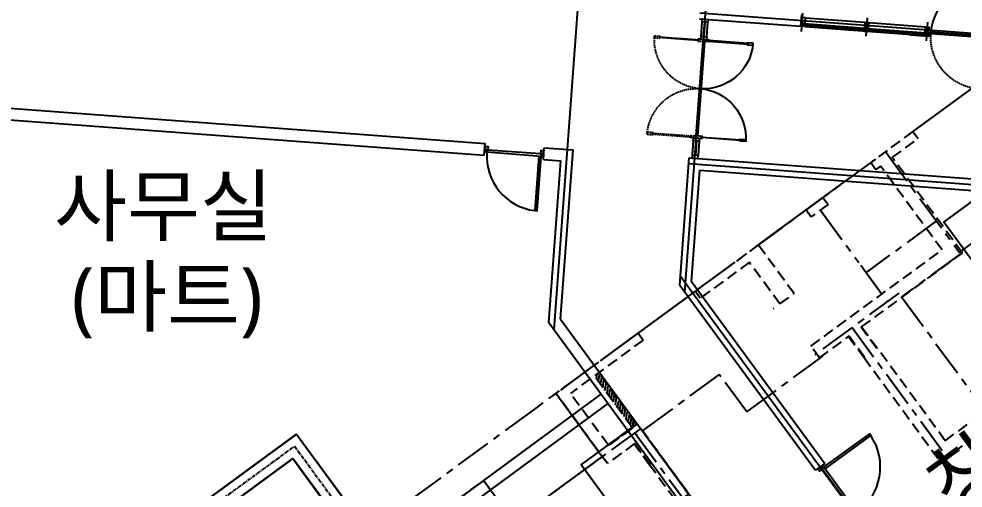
# Model space of a CAD drawing. Header units: millimetres. Extents: x 75184266 to 76346726, y -35077925 to -33679385.
# Drawn here: x 75442003 to 75458254, y -34875427 to -34867348 of the extents above; entities that cross this region are included whole.
import ezdxf
from ezdxf.enums import TextEntityAlignment as Align

# ---------------------------------------------------------------- set-up
doc = ezdxf.new("R2010")
doc.units = ezdxf.units.MM
doc.header["$LTSCALE"] = 50
doc.header["$MEASUREMENT"] = 0
for name, pattern in [('CENTER', [2, 1.25, -0.25, 0.25, -0.25]), ('HIDDEN2', [0.1875, 0.125, -0.0625]), ('XR-1F-PLAN$0$CEN', [62, 60, -1, 0, -1]), ('XR-1F-PLAN$0$HIDDEN', [0.375, 0.25, -0.125]), ('XR-지하3층$0$H', [1.3, 0.8, -0.5])]:
    doc.linetypes.add(name, pattern=pattern)
doc.layers.get('Defpoints').update_dxf_attribs({"color": 51, "linetype": 'CONTINUOUS'})
for name, color, linetype in [('AA-DWXM-DOOR', 4, 'CONTINUOUS'), ('AA-MKXS', 3, 'CONTINUOUS'), ('CEN', 1, 'CENTER'), ('XR-1F-PLAN$0$A-CEN02', 27, 'XR-1F-PLAN$0$CEN'), ('XR-1F-PLAN$0$A-DOR-FRAME', 7, 'CONTINUOUS'), ('XR-1F-PLAN$0$A-DOR-GL', 142, 'CONTINUOUS'), ('XR-1F-PLAN$0$A-DOR-HID', 9, 'XR-1F-PLAN$0$HIDDEN'), ('XR-1F-PLAN$0$A-DOR-TRACE', 8, 'CONTINUOUS'), ('XR-1F-PLAN$0$A-FRAME', 1, 'CONTINUOUS'), ('XR-1F-PLAN$0$A-HDCP7', 7, 'CONTINUOUS'), ('XR-1F-PLAN$0$A-WIN-ELE8', 8, 'CONTINUOUS'), ('XR-지하3층$0$CON', 2, 'CONTINUOUS')]:
    doc.layers.add(name, color=color, linetype=linetype)
doc.layers.add('건축', color=8, linetype='CONTINUOUS', plot=False)
doc.styles.add('XR-지하3층$0$맑은고딕', font='')
doc.styles.get('XR-지하3층$0$맑은고딕').set_extended_font_data('Malgun Gothic')

# ---------------------------------------------------------------- blocks, each defined once
blk = doc.blocks.new('XR-1F-PLAN$0$양개문')
at = {"layer": 'XR-1F-PLAN$0$A-DOR-FRAME', "ltscale": 0.5}
for points in [[(50, 800), (60, 800), (60, 815), (75, 815), (75, 800), (85, 800), (85, 900), (50, 900)], [(1750, 800), (1740, 800), (1740, 815), (1725, 815), (1725, 800), (1715, 800), (1715, 900), (1750, 900)], [(50, 100), (0, 100), (0, 0), (50, 0)], [(50, 150), (60, 150), (60, 135), (75, 135), (75, 150), (85, 150), (85, 50), (50, 50)], [(1750, 150), (1740, 150), (1740, 135), (1725, 135), (1725, 150), (1715, 150), (1715, 50), (1750, 50)], [(1800, 100), (1750, 100), (1750, 0), (1800, 0)]]:
    blk.add_lwpolyline(points, close=True, dxfattribs=at)
at = {"layer": 'XR-1F-PLAN$0$A-DOR-GL'}
for points in [[(62, 137), (72, 137), (72, 812), (62, 812)], [(1737, 137), (1727, 137), (1727, 812), (1737, 812)]]:
    blk.add_lwpolyline(points, close=True, dxfattribs=at)
at = {"layer": 'XR-1F-PLAN$0$A-DOR-HID', "ltscale": 2}
for points in [[(50, -50), (60, -50), (60, -35), (75, -35), (75, -50), (85, -50), (85, 50), (50, 50)], [(1750, -50), (1740, -50), (1740, -35), (1725, -35), (1725, -50), (1715, -50), (1715, 50), (1750, 50)], [(62, -37), (72, -37), (72, -712), (62, -712)], [(1737, -37), (1727, -37), (1727, -712), (1737, -712)], [(50, -700), (60, -700), (60, -715), (75, -715), (75, -700), (85, -700), (85, -800), (50, -800)], [(1750, -700), (1740, -700), (1740, -715), (1725, -715), (1725, -700), (1715, -700), (1715, -800), (1750, -800)]]:
    blk.add_lwpolyline(points, close=True, dxfattribs=at)
for centre, start, end in [((50, 50), 270, 0), ((1750, 50), 180, 270)]:
    blk.add_arc(centre, 850, start, end, dxfattribs=at)
at = {"layer": 'XR-1F-PLAN$0$A-DOR-TRACE'}
for centre, start, end in [((50, 50), 360, 90), ((1750, 50), 90, 180)]:
    blk.add_arc(centre, 850, start, end, dxfattribs=at)
at = {"layer": 'XR-1F-PLAN$0$A-WIN-ELE8'}
for p, q in [((1715, 65), (85, 65)), ((1715, 35), (85, 35))]:
    blk.add_line(p, q, dxfattribs=at)
blk = doc.blocks.new('d-1000')
at = {"layer": 'AA-DWXM-DOOR', "color": 8}
for p, q in [((40, 100), (980, 100)), ((55, 60), (965, 60))]:
    blk.add_line(p, q, dxfattribs=at)
at = {"layer": 'AA-DWXM-DOOR'}
blk.add_lwpolyline([(40, 100), (80, 100), (80, 1040), (40, 1040), (40, 100)], dxfattribs=at)
for points in [[(40, 100), (10, 100), (10, 0), (55, 0), (55, 60), (40, 60)], [(980, 100), (1010, 100), (1010, 0), (965, 0), (965, 60), (980, 60)]]:
    blk.add_lwpolyline(points, close=True, dxfattribs=at)
at = {"layer": 'AA-DWXM-DOOR', "color": 9}
blk.add_arc((32, 93), 948, 0.4142, 87.0949, dxfattribs=at)
at = {"layer": 'AA-MKXS', "ltscale": 0.5}
for p, q in [((0, 150), (0, -50)), ((1020, 150), (1020, -50))]:
    blk.add_line(p, q, dxfattribs=at)
blk = doc.blocks.new('XR-1F-PLAN$0$A$C10B20476')
at = {"layer": 'Defpoints'}
for p, q in [((134, 35), (110, 35)), ((110, 35), (110, 0)), ((134, 35), (134, 0))]:
    blk.add_line(p, q, dxfattribs=at)
at = {"layer": 'XR-1F-PLAN$0$A-CEN02', "linetype": 'Continuous'}
blk.add_line((318, 80), (0, 80), dxfattribs=at)
at = {"layer": 'XR-1F-PLAN$0$A-FRAME'}
for p, q in [((144, 80), (110, 80)), ((110, 56), (144, 56)), ((110, 43), (144, 43)), ((144, 20), (134, 20))]:
    blk.add_line(p, q, dxfattribs=at)
for points in [[(88, 20), (88, 80)], [(110, 35), (110, 80)], [(122, 48), (144, 48), (144, 20), (238, 20), (238, 80), (144, 80), (144, 51), (122, 51), (122, 48)]]:
    blk.add_lwpolyline(points, dxfattribs=at)
blk = doc.blocks.new('XR-1F-PLAN$0$A$C491451C1')
at = {"layer": 'Defpoints'}
for p, q in [((15, 208), (-20, 208)), ((15, 184), (-20, 184)), ((15, 184), (15, 208)), ((45, 208), (45, 184)), ((45, 208), (80, 208)), ((45, 184), (80, 184))]:
    blk.add_line(p, q, dxfattribs=at)
at = {"layer": 'XR-1F-PLAN$0$A-CEN02', "linetype": 'Continuous'}
blk.add_line((30, 0), (30, 318), dxfattribs=at)
at = {"layer": 'XR-1F-PLAN$0$A-FRAME'}
for p, q in [((0, 174), (0, 184)), ((24, 208), (24, 174)), ((37, 208), (37, 174)), ((60, 174), (60, 184))]:
    blk.add_line(p, q, dxfattribs=at)
for points in [[(0, 230), (60, 230)], [(29, 196), (29, 174), (0, 174), (0, 80), (60, 80), (60, 174), (32, 174), (32, 196), (29, 196)], [(15, 208), (45, 208)]]:
    blk.add_lwpolyline(points, dxfattribs=at)
blk = doc.blocks.new('XR-1F-PLAN$0$A$C7F517DA1')
at = {"layer": 'XR-1F-PLAN$0$A-DOR-FRAME', "ltscale": 0.5, "elevation": 0}
for points in [[(50, 1675), (60, 1675), (60, 1690), (75, 1690), (75, 1675), (85, 1675), (85, 1775), (50, 1775)], [(50, 925), (10, 925), (10, 825), (50, 825)], [(990, 925), (950, 925), (950, 825), (990, 825)]]:
    blk.add_lwpolyline(points, close=True, dxfattribs=at)
blk.add_lwpolyline([(50, 875), (50, 975), (60, 975), (60, 960), (75, 960), (75, 975), (85, 975), (85, 875), (50, 875)], dxfattribs=at)
at = {"layer": 'XR-1F-PLAN$0$A-DOR-GL', "elevation": 0}
blk.add_lwpolyline([(62, 962), (72, 962), (72, 1687), (62, 1687)], close=True, dxfattribs=at)
at = {"layer": 'XR-1F-PLAN$0$A-DOR-HID', "ltscale": 2, "elevation": 0}
blk.add_lwpolyline([(50, 875), (50, 775), (60, 775), (60, 790), (75, 790), (75, 775), (85, 775), (85, 875), (50, 875)], dxfattribs=at)
for points in [[(62, 788), (72, 788), (72, 63), (62, 63)], [(50, 75), (60, 75), (60, 60), (75, 60), (75, 75), (85, 75), (85, -25), (50, -25)]]:
    blk.add_lwpolyline(points, close=True, dxfattribs=at)
at = {"layer": 'XR-1F-PLAN$0$A-DOR-HID', "ltscale": 2}
blk.add_arc((50, 875, 0), 900, 270, 0, dxfattribs=at)
at = {"layer": 'XR-1F-PLAN$0$A-DOR-TRACE'}
blk.add_arc((50, 875, 0), 900, 0, 90, dxfattribs=at)
at = {"layer": 'XR-1F-PLAN$0$A-WIN-ELE8'}
for p, q in [((85, 890, 0), (950, 890, 0)), ((85, 860, 0), (950, 860, 0))]:
    blk.add_line(p, q, dxfattribs=at)
blk = doc.blocks.new('SW-4.05')
at = {"layer": 'AA-MKXS', "ltscale": 0.5}
for p, q in [((0, -200), (0, 0)), ((3250, -200, 0), (3250, 0, 0))]:
    blk.add_line(p, q, dxfattribs=at)
at = {"layer": 'XR-1F-PLAN$0$A-DOR-GL', "elevation": 0}
for points in [[(1095, -154), (1095, -178), (2105, -178), (2105, -154)], [(3195, -154), (3195, -178), (2135, -178), (2135, -154)]]:
    blk.add_lwpolyline(points, close=True, dxfattribs=at)
at = {"layer": 'XR-1F-PLAN$0$A-FRAME'}
for p, q in [((10, -200), (10, -178)), ((70, -200), (70, -178)), ((2090, -200), (2090, -178)), ((2150, -200), (2150, -178)), ((3180, -200, 0), (3180, -178, 0)), ((3240, -200, 0), (3240, -178, 0))]:
    blk.add_line(p, q, dxfattribs=at)
at = {"layer": 'XR-1F-PLAN$0$A-HDCP7', "elevation": 0}
blk.add_lwpolyline([(1350, -200), (1050, -200), (1050, -215), (1350, -215)], close=True, dxfattribs=at)
at = {"layer": 'XR-1F-PLAN$0$A-WIN-ELE8'}
for p, q in [((2090, -50, 0), (1110, -50, 0)), ((3180, -50, 0), (2150, -50, 0)), ((3180, -200, 0), (1110, -200, 0))]:
    blk.add_line(p, q, dxfattribs=at)
at = {"layer": 'XR-1F-PLAN$0$A-DOR-FRAME', "ltscale": 600, "extrusion": (0, 0, -1), "xscale": -1, "zscale": -1, "rotation": 2.5358915e-09}
blk.add_blockref('XR-1F-PLAN$0$A$C7F517DA1', (-60, -1025, 0), dxfattribs=at)
at = {"layer": 'XR-1F-PLAN$0$A-FRAME', "extrusion": (0, 0, -1), "zscale": -1, "rotation": 90.00000000253594}
blk.add_blockref('XR-1F-PLAN$0$A$C10B20476', (10, -288, 0), dxfattribs=at)
at = {"layer": 'XR-1F-PLAN$0$A-FRAME', "ltscale": 0.5, "extrusion": (0, 0, -1), "xscale": -1, "zscale": -1, "rotation": 180}
for p in [(-1110, 30, 0), (-2150, 30, 0)]:
    blk.add_blockref('XR-1F-PLAN$0$A$C491451C1', p, dxfattribs=at)
at = {"layer": 'XR-1F-PLAN$0$A-FRAME', "xscale": -1, "rotation": 269.999999997464}
blk.add_blockref('XR-1F-PLAN$0$A$C10B20476', (3160, -288, 0), dxfattribs=at)
blk = doc.blocks.new('FSD 2000')
at = {"layer": 'AA-DWXM-DOOR', "color": 8}
for p, q in [((40, 0), (1980, 0)), ((55, -40), (1965, -40))]:
    blk.add_line(p, q, dxfattribs=at)
at = {"layer": 'AA-DWXM-DOOR'}
for points in [[(40, 0), (80, 0), (80, 970), (40, 970), (40, 0)], [(1980, 0), (1940, 0), (1940, 970), (1980, 970), (1980, 0)]]:
    blk.add_lwpolyline(points, dxfattribs=at)
for points in [[(40, 0), (10, 0), (10, -100), (55, -100), (55, -40), (40, -40)], [(1980, 0), (2010, 0), (2010, -100), (1965, -100), (1965, -40), (1980, -40)]]:
    blk.add_lwpolyline(points, close=True, dxfattribs=at)
at = {"layer": 'AA-DWXM-DOOR', "color": 9}
for centre, start, end in [((39, 0), 359.9874, 87.5996), ((1981, 0), 92.4004, 180.0126)]:
    blk.add_arc(centre, 971, start, end, dxfattribs=at)
at = {"layer": 'AA-MKXS', "ltscale": 0.5}
for p, q in [((0, 50), (0, -150)), ((2020, 50), (2020, -150))]:
    blk.add_line(p, q, dxfattribs=at)
blk = doc.blocks.new('XR-지하3층$0$기둥 0620')
at = {"layer": 'XR-지하3층$0$CON', "ltscale": 0.5}
blk.add_lwpolyline([(-600, 0), (600, 0), (600, 1500), (-600, 1500)], close=True, dxfattribs=at)

msp = doc.modelspace()

# ---------------------------------------------------------------- hatches: boundary and pattern name
at = {"layer": '건축', "linetype": 'HIDDEN2', "ltscale": 30}
h = msp.add_hatch(dxfattribs=at)
h.set_pattern_fill('ANSI31', color=256, scale=350, angle=36.25898, style=0)
h.set_pattern_definition([(81.25898199, (-4606997.482, -52871124.25), (-43.241858887, 6.648619402), [])])
h.paths.add_polyline_path([(75451979.1, -34873442.6), (75451906.6, -34873495.9), (75452557.1, -34874382.8), (75452629.7, -34874329.6)])

# ---------------------------------------------------------------- linework, layer by layer
at = {"layer": 'CEN', "ltscale": 10}
for p, q in [((75456918, -34869634.1), (75458189.6, -34871367.7)), ((75455797.2, -34870642.2), (75456457.9, -34871543)), ((75458189.6, -34871367.7), (75458983.9, -34870785.2)), ((75456492.2, -34871589.6), (75456950.5, -34872214.6)), ((75450876.3, -34874065.5), (75444209.1, -34878955.7))]:
    msp.add_line(p, q, dxfattribs=at)
at = {"layer": 'CEN'}
for p, q in [((75442554.5, -34877782), (75446747.6, -34874706.5)), ((75446747.6, -34874706.5), (75448344.4, -34876883.7))]:
    msp.add_line(p, q, dxfattribs=at)
at = {"layer": 'CEN', "ltscale": 10}
for points in [[(75456744.7, -34869761.2), (75451191.8, -34873834.1)], [(75457793.4, -34870827.5), (75456583.8, -34871714.6)], [(75458207.4, -34871391.9), (75457195.4, -34872134.2)], [(75457148.1, -34872069.7), (75456341.7, -34872661.1)], [(75457195.4, -34872134.2), (75458712.4, -34874202.5)], [(75456341.7, -34872661.1), (75455700.5, -34873131.4)], [(75456341.7, -34872661.1), (75457906.1, -34874793.9)], [(75454530.1, -34874113.9), (75455856.6, -34873141)], [(75451825.9, -34873369), (75450876.3, -34874065.5)], [(75454057, -34873468.8), (75452633.8, -34874512.7)], [(75454530.1, -34874113.9), (75454057, -34873468.8)], [(75452705, -34874398.4), (75450451.2, -34876051.5)], [(75452604.2, -34874472.4), (75453491.3, -34875681.9)]]:
    msp.add_lwpolyline(points, dxfattribs=at)
at = {"layer": '건축', "ltscale": 0.5}
for p, q in [((75451213.2, -34872697.3), (75452885.4, -34850151.5)), ((75453466.9, -34872054.8), (75454916.6, -34852508.2)), ((75453723.2, -34867246.8), (75471474.4, -34868563.4)), ((75453715.8, -34867346.5), (75455461, -34867476)), ((75429577.8, -34867976.3), (75450026.9, -34869493)), ((75429563, -34868175.8), (75450012.1, -34869692.5)), ((75451044.1, -34869568.5), (75451542.8, -34869605.4)), ((75451326.7, -34872518.3), (75451542.8, -34869605.4)), ((75451029.3, -34869767.9), (75451328.5, -34869790.1)), ((75453375.8, -34871930.6), (75453538.3, -34869740)), ((75453538.3, -34869740), (75460369.5, -34870246.6)), ((75451121.8, -34872577.1), (75451328.5, -34869790.1)), ((75453530.9, -34869839.7), (75473427, -34871315.4)), ((75453580.7, -34871871.9), (75453722.9, -34869954.2)), ((75453722.9, -34869954.2), (75460354.7, -34870446.1)), ((75453387.2, -34871777), (75465853.3, -34888780.6)), ((75453580.7, -34871871.9), (75455875.3, -34875001.7)), ((75453375.8, -34871930.6), (75455714, -34875119.9)), ((75451326.7, -34872518.3), (75454101.1, -34876302.5)), ((75451121.8, -34872577.1), (75453939.8, -34876420.7)), ((75448740.3, -34876221.3), (75452027, -34873811.7)), ((75448858.6, -34876382.6), (75452145.2, -34873973))]:
    msp.add_line(p, q, dxfattribs=at)
at = {"layer": '건축'}
for p, q in [((75453743.5, -34867649.3), (75453762, -34867400.1)), ((75453788.4, -34867652.6), (75453806.8, -34867403.4)), ((75453798.3, -34867653.3), (75453816.8, -34867404.2)), ((75453843.2, -34867656.7), (75453861.7, -34867407.5)), ((75453610.4, -34869444.1), (75453591.8, -34869693.8)), ((75453655.2, -34869447.4), (75453636.7, -34869697.1)), ((75453665.2, -34869448.2), (75453646.7, -34869697.9)), ((75453710.1, -34869451.5), (75453691.6, -34869701.2)), ((75442344.9, -34877749.8), (75446779.8, -34874496.9)), ((75446779.8, -34874496.9), (75448288, -34876553.1)), ((75442764.2, -34877814.2), (75446715.3, -34874916.2)), ((75446715.3, -34874916.2), (75442764.2, -34877814.2)), ((75446715.3, -34874916.2), (75448093.4, -34876795))]:
    msp.add_line(p, q, dxfattribs=at)
at = {"layer": '건축', "linetype": 'HIDDEN2', "ltscale": 30}
for p, q in [((75457389.7, -34869288.1), (75457478.5, -34869409)), ((75456946.2, -34869613.4), (75456664, -34869820.4)), ((75456664, -34869820.4), (75456752.7, -34869941.3)), ((75455841.5, -34870423.6), (75455551.3, -34870636.6)), ((75455841.5, -34870423.6), (75455930.3, -34870544.6)), ((75455634.3, -34872981.6), (75457892, -34871325.6)), ((75456507.8, -34872650.9), (75458241.5, -34871379.3)), ((75453728.9, -34872159.2), (75453640.2, -34872038.3)), ((75452656.5, -34872759.8), (75451245.3, -34873794.8)), ((75452745.2, -34872880.8), (75452656.5, -34872759.8)), ((75455782.1, -34873183.2), (75456282.1, -34872816.5)), ((75457945, -34874610.3), (75456774, -34873013.7)), ((75456548.2, -34873179.3), (75457867.1, -34874977.5)), ((75457945, -34874610.3), (75459783.5, -34873261.8)), ((75457867.1, -34874977.5), (75459931.4, -34873463.4)), ((75452600.2, -34874661.3), (75452132.5, -34875004.4)), ((75449562.8, -34875618), (75449998.2, -34875298.6)), ((75450515.7, -34876004.2), (75449998.2, -34875298.6))]:
    msp.add_line(p, q, dxfattribs=at)
at = {"layer": '건축', "ltscale": 600}
for points in [[(75453762, -34867400.1), (75453765.7, -34867350.2), (75453865.4, -34867357.6), (75453861.7, -34867407.5)], [(75453591.8, -34869693.8), (75453588.1, -34869743.7), (75453687.9, -34869751.1), (75453691.6, -34869701.2)]]:
    msp.add_lwpolyline(points, close=True, dxfattribs=at)
at = {"layer": '건축', "linetype": 'XR-지하3층$0$H', "ltscale": 50}
msp.add_lwpolyline([(75458921.8, -34868164.4), (75451245.3, -34873794.8), (75452043.8, -34874883.4), (75451221.3, -34875486.7), (75450515.7, -34876004.2), (75449998.2, -34875298.6), (75448288, -34876553.1), (75446779.8, -34874496.9), (75442344.9, -34877749.8), (75442911.6, -34878522.4), (75442308.6, -34878964.7), (75442255.9, -34879015.1), (75440945.9, -34877647), (75441920.9, -34876713.3), (75435336.5, -34869837.5), (75435336.5, -34869837.5), (75427641, -34877206.9)], dxfattribs=at)
at = {"layer": '건축', "linetype": 'HIDDEN2', "ltscale": 30}
for points in [[(75457389.7, -34869288.1), (75456946.2, -34869613.4)], [(75457035, -34869734.3), (75457478.5, -34869409)], [(75458241.5, -34871379.3), (75457035, -34869734.3)], [(75456833.4, -34869882.2), (75456752.7, -34869941.3)], [(75457892, -34871325.6), (75456833.4, -34869882.2)], [(75455930.3, -34870544.6), (75455640, -34870757.5)], [(75455551.3, -34870636.6), (75455640, -34870757.5)], [(75455343.9, -34872078.4), (75454728.8, -34871239.8), (75453640.2, -34872038.3)], [(75454575.6, -34871538.2), (75453728.9, -34872159.2)], [(75455102, -34872255.9), (75454575.6, -34871538.2)], [(75455102, -34872255.9), (75455343.9, -34872078.4)], [(75454997.1, -34872332.7), (75454985, -34872341.6)], [(75456774, -34873013.7), (75456765.9, -34873019.6), (75456499.8, -34872656.8), (75456507.8, -34872650.9)], [(75456548.2, -34873179.3), (75456556.3, -34873173.4), (75456290.1, -34872810.6), (75456282.1, -34872816.5)], [(75452745.2, -34872880.8), (75451495.3, -34873797.5)], [(75455782.1, -34873183.2), (75455634.3, -34872981.6)], [(75452557.1, -34874382.8), (75451906.6, -34873495.9)], [(75452629.7, -34874329.6), (75451979.1, -34873442.6)], [(75452132.5, -34875004.4), (75451245.3, -34873794.8)], [(75452145.9, -34874684.5), (75451495.3, -34873797.5)], [(75452645.8, -34874317.8), (75452557.1, -34874382.8)], [(75453663.1, -34875704.7), (75452645.8, -34874317.8)], [(75452145.9, -34874684.5), (75452151.8, -34874692.5), (75452563.1, -34874390.9), (75452557.1, -34874382.8)], [(75452858.3, -34875030.1), (75452866.3, -34875024.2), (75452600.2, -34874661.3), (75452592.1, -34874667.2)], [(75453461.5, -34875852.6), (75452858.3, -34875030.1)]]:
    msp.add_lwpolyline(points, dxfattribs=at)
for points in [[(75456774, -34873013.7), (75456765.9, -34873019.6), (75456499.8, -34872656.8), (75456507.8, -34872650.9)], [(75456548.2, -34873179.3), (75456556.3, -34873173.4), (75456290.1, -34872810.6), (75456282.1, -34872816.5)], [(75452151.8, -34874692.5), (75452145.9, -34874684.5), (75452557.1, -34874382.8), (75452563.1, -34874390.9)], [(75452592.1, -34874667.2), (75452600.2, -34874661.3), (75452866.3, -34875024.2), (75452858.3, -34875030.1)]]:
    msp.add_lwpolyline(points, close=True, dxfattribs=at)
at = {"layer": '건축', "ltscale": 0.5}
msp.add_lwpolyline([(75447659, -34877386.4), (75447528.9, -34877209), (75448093.4, -34876795), (75446715.3, -34874916.2)], dxfattribs=at)

# ---------------------------------------------------------------- block references
at = {"layer": '건축', "xscale": -1}
for name, p, rotation in [('SW-4.05', (75458716.9, -34867516.9, 0), 355.7583052143549), ('XR-1F-PLAN$0$양개문', (75453610.3, -34869444.3), 265.7582554280004)]:
    msp.add_blockref(name, p, dxfattribs=dict(at, rotation=rotation))
at = {"layer": '건축'}
for name, p, rotation in [('d-1000', (75451040.4, -34869618.3), 175.7582056609164), ('FSD 2000', (75455835, -34875031.2, 0), 306.2469335683707)]:
    msp.add_blockref(name, p, dxfattribs=dict(at, rotation=rotation))
at = {"layer": '건축', "extrusion": (0, 0, -1), "zscale": -1, "rotation": 323.7524249039637}
for p in [(-75459292.7, -34871702.1), (-75453049, -34875882.2)]:
    msp.add_blockref('XR-지하3층$0$기둥 0620', p, dxfattribs=at)

# ---------------------------------------------------------------- texts
at = {"layer": '건축', "style": 'XR-지하3층$0$맑은고딕'}
for s, p in [('사무실', (75444491.5, -34870569.4)), ('(마트)', (75444555.8, -34872125.5))]:
    msp.add_text(s, height=1000, dxfattribs=at).set_placement(p, align=Align.MIDDLE_CENTER)
msp.add_text('창고', height=1000, rotation=36.24693, dxfattribs=at).set_placement((75458826, -34874800.8), align=Align.MIDDLE_CENTER)

doc.saveas('drawing.dxf')
